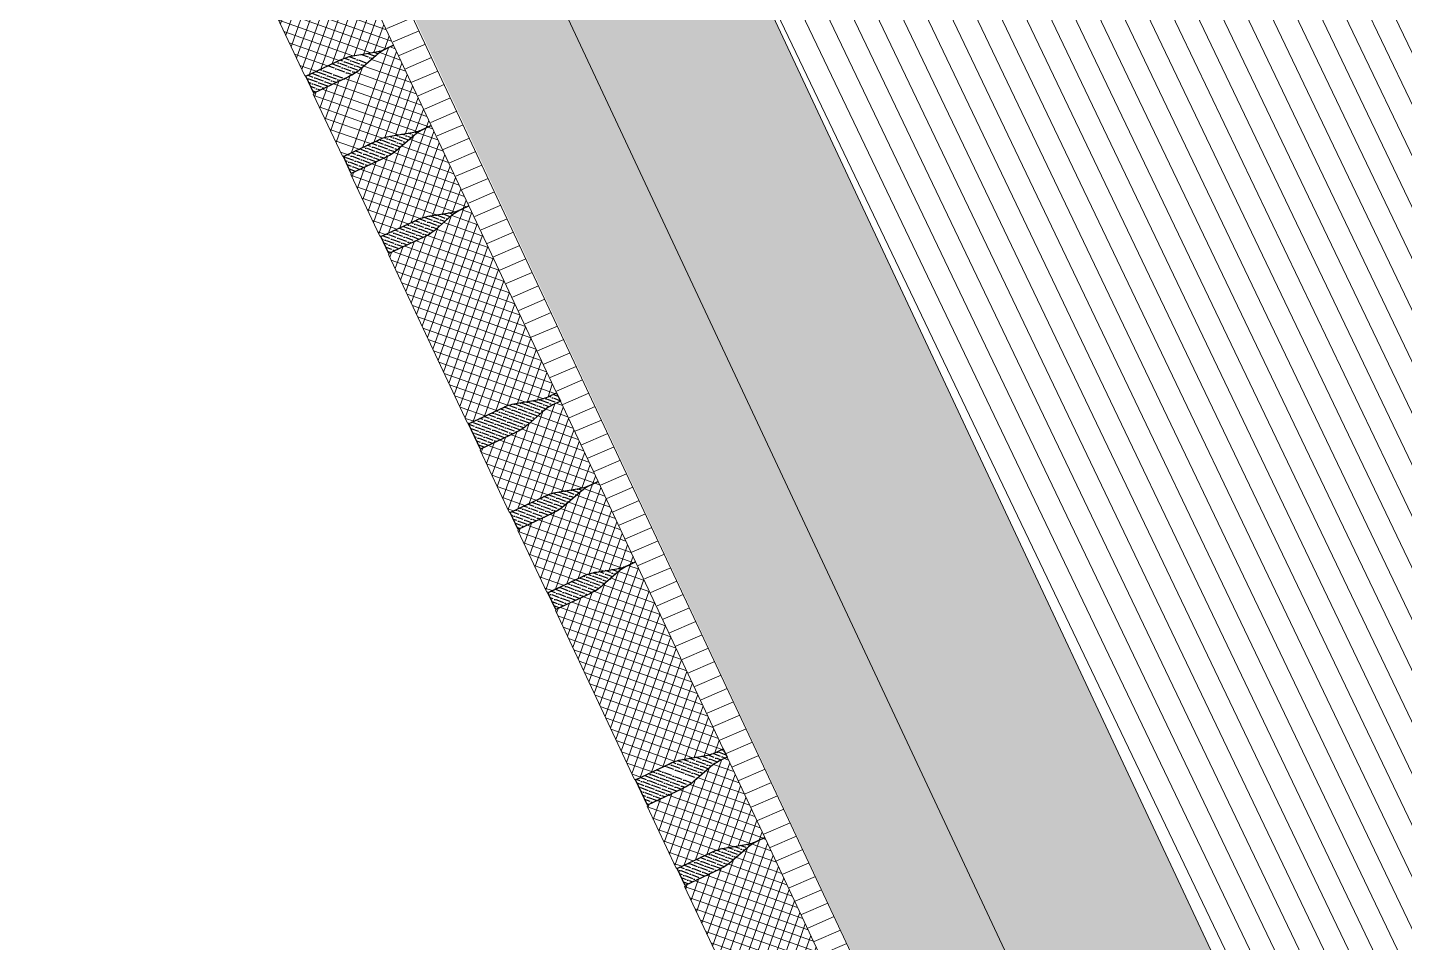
# Model space of a CAD drawing. Header units: metres. Extents: x 678805 to 1359287, y 2747329 to 5497370.
# Drawn here: x 679478.939 to 679480.414, y 2747419.595 to 2747420.575 of the extents above; entities that cross this region are included whole.
import ezdxf

# ---------------------------------------------------------------- set-up
doc = ezdxf.new("R2010")
doc.units = ezdxf.units.M
doc.layers.add('02-L-Waterfeatures 01', color=7, linetype='Continuous', true_color=0x4da6ff)
doc.layers.add('XREF_MON_WATERFEATURE$0$EIT_3 TR sorra', color=7, linetype='Continuous', true_color=0xd8ceb0)
doc.layers.add('XREF_MON_WATERFEATURE$0$-aux', color=50, linetype='Continuous', plot=False)
for name, color, linetype, lineweight, true_color in [('XREF_MON_WATERFEATURE$0$02-L-projecció', 7, 'Continuous', 5, 0x636363), ('XREF_MON_WATERFEATURE$0$3-TR sorra granitica', 7, 'Continuous', 0, 0xf2dac9), ('XREF_MON_WATERFEATURE$0$3-TR tot_u', 7, 'Continuous', 5, 0x787878)]:
    doc.layers.add(name, color=color, linetype=linetype, lineweight=lineweight, true_color=true_color)
for name, color, linetype, lineweight in [('XREF_MON_WATERFEATURE$0$02-L-seccionat', 6, 'Continuous', 5), ('XREF_MON_WATERFEATURE$0$3-TR Formigó', 252, 'Continuous', 0), ('XREF_MON_WATERFEATURE$0$3-TR terra compactada', 45, 'Continuous', 0), ('XREF_MON_WATERFEATURE$0$3-TR Tot-u', 37, 'Continuous', 0)]:
    doc.layers.add(name, color=color, linetype=linetype, lineweight=lineweight)
pattern_1 = [(43.98579928964269, (42.70210369779047, -17.56405656924471), (0.001927275125572215, 0.006603891924043957), [0.008532812500000072, -0.001706562500000014, 0, -0.001706562500000014])]
pattern_2 = [(45.00024237466997, (-37.53245830153796, 32.3443432492204), (-0.006735220582193749, 0.00673516359928945), []), (135.0002423746699, (-37.53245830153796, 32.3443432492204), (-0.00673516359928945, -0.006735220582193749), [])]

# ---------------------------------------------------------------- blocks, each defined once
blk = doc.blocks.new('XREF_MON_WATERFEATURE$0$WTF Without Channel')
at = {"layer": 'XREF_MON_WATERFEATURE$0$3-TR Formigó'}
h = blk.add_hatch(dxfattribs=at)
h.set_pattern_fill('ANSI37', color=256, scale=0.002999999999999998, angle=-18.27580023555105, style=0)
h.set_pattern_definition([(45.00024237466997, (-37.85864819437015, 32.34688892681152), (-0.006735220582193749, 0.00673516359928945), []), (135.0002423746699, (-37.85864819437015, 32.34688892681152), (-0.00673516359928945, -0.006735220582193749), [])])
edge = h.paths.add_edge_path()
edge.add_line((5.274335849194493, 1.1865474563092), (5.274399716968354, 1.194742986466736))
edge.add_arc((5.225983627799663, 1.195120307008795), 0.04841755943025283, 359.5534865104954, 375.5525056368843)
edge.add_line((5.272628385669258, 1.208102087490261), (5.266843548373025, 1.228887534234674))
edge.add_arc((5.321895795953258, 1.244209227711643), 0.05714459077320823, 179.5534966429166, 195.552515769199, ccw=False)
edge.add_line((5.264752940370407, 1.244654548354448), (5.265073423835155, 1.285778574179859))
edge.add_line((5.265073423835155, 1.285778574179859), (5.264276243143421, 1.285784787964077))
edge.add_line((5.264276243143421, 1.285784787964077), (5.264282820609104, 1.286628837697209))
edge.add_line((5.264282820609104, 1.286628837697209), (5.118461378014352, 1.28776524309069))
edge.add_line((5.118461378014352, 1.28776524309069), (5.118454801712822, 1.286921189632268))
edge.add_line((5.118454801712822, 1.286921189632268), (5.117657619856935, 1.28692740853876))
edge.add_line((5.117657619856935, 1.28692740853876), (5.117337135460865, 1.24580337945372))
edge.add_arc((5.060194282650558, 1.246248700663744), 0.05714458800516821, 343.5544769262674, 359.5534960525498, ccw=False)
edge.add_line((5.115001048057046, 1.230070863850416), (5.108892967088785, 1.209378096275032))
edge.add_arc((5.155329727484885, 1.195670911872649), 0.04841755487760323, 163.5544746877584, 179.5534938141473)
edge.add_line((5.106913642820608, 1.196048226207496), (5.106849773184102, 1.187852697446943))
edge.add_line((5.106849773184102, 1.187852697446943), (5.274335849194493, 1.1865474563092))
h = blk.add_hatch(dxfattribs=at)
h.set_pattern_fill('ANSI37', color=256, scale=0.002999999999999998, angle=-18.27580023555105, style=0)
h.set_pattern_definition([(45.00024237466997, (-37.85864822114568, 32.34688535891473), (-0.006735220582193749, 0.00673516359928945), []), (135.0002423746699, (-37.85864822114568, 32.34688535891473), (-0.00673516359928945, -0.006735220582193749), [])])
edge = h.paths.add_edge_path()
edge.add_line((5.369295995312449, 1.185800286941231), (5.369359866345938, 1.193995817564429))
edge.add_arc((5.320943770693511, 1.194373128035916), 0.04841756583531274, 359.5534984871145, 375.5525176135035)
edge.add_line((5.367588532020044, 1.207354919984938), (5.36180369425815, 1.228140365798027))
edge.add_arc((5.41685594076368, 1.243462054900218), 0.05714458856488368, 179.5534927060822, 195.5525118323647, ccw=False)
edge.add_line((5.359713087419685, 1.24390737945214), (5.360033572048586, 1.285031404346229))
edge.add_line((5.360033572048586, 1.285031404346229), (5.359236390425529, 1.285037616733463))
edge.add_line((5.359236390425529, 1.285037616733463), (5.359242969288196, 1.285881668794901))
edge.add_line((5.359242969288196, 1.285881668794901), (5.285947400706526, 1.286452869419009))
edge.add_line((5.285947400706526, 1.286452869419009), (5.285940822076689, 1.285608818754555))
edge.add_line((5.285940822076689, 1.285608818754555), (5.285143640220802, 1.285615034401418))
edge.add_line((5.285143640220802, 1.285615034401418), (5.284823156523224, 1.244491005316378))
edge.add_arc((5.227680307259307, 1.244936325335285), 0.05714458444960471, 343.55447809279025, 359.5534972190727, ccw=False)
edge.add_line((5.282487069585066, 1.228758490644396), (5.276378987685483, 1.208065721672029))
edge.add_arc((5.322815746541218, 1.194358538330866), 0.04841755309982138, 163.5544753761503, 179.5534945025393)
edge.add_line((5.274399663650136, 1.194735852070154), (5.274335796109106, 1.18654032284394))
edge.add_line((5.274335796109106, 1.18654032284394), (5.369295995312449, 1.185800286941231))
h = blk.add_hatch(dxfattribs=at)
h.set_pattern_fill('ANSI37', color=256, scale=0.002999999999999998, angle=-18.27580023555105, style=0)
h.set_pattern_definition([(45.00024237466997, (-37.95360845154833, 32.34762182738632), (-0.006735220582193749, 0.00673516359928945), []), (135.0002423746699, (-37.95360845154833, 32.34762182738632), (-0.00673516359928945, -0.006735220582193749), [])])
edge = h.paths.add_edge_path()
edge.add_line((5.600525742259514, 1.184001780115069), (5.60058961212885, 1.192197308875621))
edge.add_arc((5.552173522028838, 1.192574622790564), 0.04841756030990212, 359.553494361161, 375.55251348755)
edge.add_line((5.598818278967109, 1.205556409899146), (5.593033440972384, 1.226341855712236))
edge.add_arc((5.648085697185758, 1.24166354786819), 0.05714459873605549, 179.5534930460487, 195.552512172331, ccw=False)
edge.add_line((5.590942833668258, 1.242108872160316), (5.59126331852999, 1.283232897985727))
edge.add_line((5.59126331852999, 1.283232897985727), (5.590466137139764, 1.2832391099073))
edge.add_line((5.590466137139764, 1.2832391099073), (5.590472714139786, 1.284083159174771))
edge.add_line((5.590472714139786, 1.284083159174771), (5.390907326110344, 1.285638398956508))
edge.add_line((5.390907326110344, 1.285638398956508), (5.390900746782016, 1.284794347826392))
edge.add_line((5.390900746782016, 1.284794347826392), (5.390103567021605, 1.284800564404578))
edge.add_line((5.390103567021605, 1.284800564404578), (5.389783081461381, 1.243676535785199))
edge.add_arc((5.332640222722452, 1.244121851093564), 0.05714459388762136, 343.5544828896844, 359.5535020159669, ccw=False)
edge.add_line((5.387446995454546, 1.22794401831925), (5.381338913089301, 1.207251251675189))
edge.add_arc((5.427775675607842, 1.193544070353534), 0.04841755604104825, 163.5544788952981, 179.5534980216869)
edge.add_line((5.379359589752447, 1.193921381141991), (5.379295720581602, 1.185725851915778))
edge.add_line((5.379295720581602, 1.185725851915778), (5.600525742259514, 1.184001780115069))
h = blk.add_hatch(dxfattribs=at)
h.set_pattern_fill('ANSI37', color=256, scale=0.002999999999999998, angle=-18.27580023555105, style=0)
h.set_pattern_definition(pattern_2)
edge = h.paths.add_edge_path()
edge.add_line((5.695485915851485, 1.183258177246899), (5.695549785487991, 1.191453707404436))
edge.add_arc((5.647133686522006, 1.191831018341584), 0.04841756915239926, 359.5534979666397, 375.5525170930286)
edge.add_line((5.693778451162096, 1.204812810756267), (5.687993614331525, 1.225598255638034))
edge.add_arc((5.743045863917782, 1.240919946862665), 0.05714459210188237, 179.5534939280255, 195.5525130543081, ccw=False)
edge.add_line((5.685903007027399, 1.241365270223469), (5.686223491423469, 1.282489295117558))
edge.add_line((5.686223491423469, 1.282489295117558), (5.685426309800413, 1.282495507970453))
edge.add_line((5.685426309800413, 1.282495507970453), (5.685432887731757, 1.283339558634908))
edge.add_line((5.685432887731757, 1.283339558634908), (5.612137319615748, 1.283910760190339))
edge.add_line((5.612137319615748, 1.283910760190339), (5.612130741218742, 1.283066708594562))
edge.add_line((5.612130741218742, 1.283066708594562), (5.611333559595685, 1.283072924241424))
edge.add_line((5.611333559595685, 1.283072924241424), (5.611013075898107, 1.241948895622046))
edge.add_arc((5.553870226517775, 1.242394216469342), 0.05714458457247247, 343.5544772631445, 359.55349638942687, ccw=False)
edge.add_line((5.608676988727119, 1.226216380950064), (5.602568907293197, 1.205523612443359))
edge.add_arc((5.649005666148934, 1.191816429102196), 0.04841755309982181, 163.5544753761505, 179.5534945025393)
edge.add_line((5.60058958325785, 1.192193742841483), (5.600525714785498, 1.183998213149608))
edge.add_line((5.600525714785498, 1.183998213149608), (5.695485915851485, 1.183258177246899))
h = blk.add_hatch(dxfattribs=at)
h.set_pattern_fill('ANSI37', color=256, scale=0.002999999999999998, angle=-18.27580023555105, style=0)
h.set_pattern_definition(pattern_2)
edge = h.paths.add_edge_path()
edge.add_line((5.790446172796827, 1.182525208685548), (5.790510042666163, 1.190720738843084))
edge.add_arc((5.74209395044371, 1.191098049677299), 0.04841756240826993, 359.5534980262568, 375.5525171526459)
edge.add_line((5.788738708573099, 1.204079840332271), (5.782953871509697, 1.224865287076683))
edge.add_arc((5.838006123334811, 1.240186974392197), 0.05714459321064503, 179.553489550203, 195.5525086764853, ccw=False)
edge.add_line((5.780863265369725, 1.240632302127779), (5.781183748601642, 1.281756327021868))
edge.add_line((5.781183748601642, 1.281756327021868), (5.780386567677077, 1.281762541271747))
edge.add_line((5.780386567677077, 1.281762541271747), (5.780393145608421, 1.282606590073557))
edge.add_line((5.780393145608421, 1.282606590073557), (5.707097577492412, 1.283177791163326))
edge.add_line((5.707097577492412, 1.283177791163326), (5.707090998629745, 1.282333739567549))
edge.add_line((5.707090998629745, 1.282333739567549), (5.706293817006689, 1.282339957542718))
edge.add_line((5.706293817006689, 1.282339957542718), (5.70597333307628, 1.241215927526356))
edge.add_arc((5.648830480731636, 1.241661245422822), 0.05714458751369854, 343.5544802448532, 359.55349937113573, ccw=False)
edge.add_line((5.703637246603783, 1.225483411923052), (5.6975291647042, 1.204790643882007))
edge.add_arc((5.743965922252404, 1.191083463258844), 0.04841755107630495, 163.5544780229146, 179.5534971493036)
edge.add_line((5.695549841367345, 1.191460774745793), (5.695485972894993, 1.183265246450902))
edge.add_line((5.695485972894993, 1.183265246450902), (5.790446172796827, 1.182525208685548))
h = blk.add_hatch(dxfattribs=at)
h.set_pattern_fill('ANSI37', color=256, scale=0.002999999999999998, angle=-18.27580023555105, style=0)
h.set_pattern_definition(pattern_2)
edge = h.paths.add_edge_path()
edge.add_line((6.021675892269876, 1.180723203346134), (6.021739761906382, 1.18891873350367))
edge.add_arc((5.973323678433484, 1.18929604648729), 0.0484175536757299, 359.5534954021103, 375.5525145284991)
edge.add_line((6.01996842874464, 1.20227783266455), (6.014183591215577, 1.223063280340285))
edge.add_arc((6.069235839494302, 1.238384968846917), 0.05714459011347094, 179.553491654123, 195.5525107804054, ccw=False)
edge.add_line((6.012092984609943, 1.238830294460059), (6.012413468773183, 1.27995432028547))
edge.add_line((6.012413468773183, 1.27995432028547), (6.011616286218803, 1.279960532207043))
edge.add_line((6.011616286218803, 1.279960532207043), (6.01162286484864, 1.280804581940175))
edge.add_line((6.01162286484864, 1.280804581940175), (5.812057475887876, 1.282359822187574))
edge.add_line((5.812057475887876, 1.282359822187574), (5.812050896559548, 1.281515771057458))
edge.add_line((5.812050896559548, 1.281515771057458), (5.811253717031967, 1.281521986704321))
edge.add_line((5.811253717031967, 1.281521986704321), (5.810933231937405, 1.240397959481926))
edge.add_arc((5.753790369302841, 1.240843278466577), 0.05714459781178616, 343.55447923422247, 359.553498360505, ccw=False)
edge.add_line((5.808597144766416, 1.224665441084654), (5.802489062866833, 1.20397267304361))
edge.add_arc((5.848925817450725, 1.190265495371276), 0.04841754739787506, 163.5544803788848, 179.5534995052736)
edge.add_line((5.80050974022847, 1.190642804838718), (5.800445871057626, 1.18244727421552))
edge.add_line((5.800445871057626, 1.18244727421552), (6.021675892269876, 1.180723203346134))
h = blk.add_hatch(dxfattribs=at)
h.set_pattern_fill('ANSI37', color=256, scale=0.002999999999999998, angle=-18.27580023555105, style=0)
h.set_pattern_definition([(45.00024237466997, (-37.11130812451925, 32.34106824081391), (-0.006735220582193749, 0.00673516359928945), []), (135.0002423746699, (-37.11130812451925, 32.34106824081391), (-0.00673516359928945, -0.006735220582193749), [])])
edge = h.paths.add_edge_path()
edge.add_line((6.116636092870202, 1.179983167909087), (6.116699962972369, 1.188178697600962))
edge.add_arc((6.068283868976721, 1.188556007839618), 0.04841756417676992, 359.5534987473519, 375.5525178737408)
edge.add_line((6.114928628646474, 1.201537799555809), (6.109143791350242, 1.22232324583456))
edge.add_arc((6.16419604116933, 1.237644935402412), 0.05714459188196982, 179.5534922650938, 195.5525113913763, ccw=False)
edge.add_line((6.107053184511777, 1.238090260419995), (6.107373668442186, 1.279214284382761))
edge.add_line((6.107373668442186, 1.279214284382761), (6.10657648705196, 1.279220497701318))
edge.add_line((6.10657648705196, 1.279220497701318), (6.106583065914627, 1.280064548831434))
edge.add_line((6.106583065914627, 1.280064548831434), (6.033287496867295, 1.280635748989881))
edge.add_line((6.033287496867295, 1.280635748989881), (6.03328091870312, 1.279791697859765))
edge.add_line((6.03328091870312, 1.279791697859765), (6.032483737545725, 1.279797915369273))
edge.add_line((6.032483737545725, 1.279797915369273), (6.032163253382485, 1.238673886284233))
edge.add_arc((5.975020402461789, 1.23911920607031), 0.05714458610451914, 343.55447833917515, 359.5534974654575, ccw=False)
edge.add_line((6.029827166444328, 1.22294137114659), (6.023719084544744, 1.202248601708562))
edge.add_arc((6.070155841627287, 1.18854141777184), 0.04841755156777441, 163.5544741061691, 179.5534932325581)
edge.add_line((6.021739760276567, 1.188918732572348), (6.021675892269876, 1.180723203346134))
edge.add_line((6.021675892269876, 1.180723203346134), (6.116636092870202, 1.179983167909087))
h = blk.add_hatch(dxfattribs=at)
h.set_pattern_fill('ANSI37', color=256, scale=0.002999999999999998, angle=-18.27580023555105, style=0)
h.set_pattern_definition([(45.00024237466997, (-37.01634792415175, 32.3403282049112), (-0.006735220582193749, 0.00673516359928945), []), (135.0002423746699, (-37.01634792415175, 32.3403282049112), (-0.00673516359928945, -0.006735220582193749), [])])
edge = h.paths.add_edge_path()
edge.add_line((6.211596292772036, 1.179243132472039), (6.211660162874203, 1.187438661232592))
edge.add_arc((6.163244066147074, 1.187815976078856), 0.04841756694407436, 359.553493320212, 375.5525124466011)
edge.add_line((6.209888829712462, 1.200797764118762), (6.204103991484907, 1.221583209000529))
edge.add_arc((6.259156241071164, 1.23690490022516), 0.05714459210188237, 179.5534939280255, 195.5525130543081, ccw=False)
edge.add_line((6.202013384180781, 1.237350223585964), (6.20233386834402, 1.278474248945714))
edge.add_line((6.20233386834402, 1.278474248945714), (6.201536687186625, 1.27848046226427))
edge.add_line((6.201536687186625, 1.27848046226427), (6.2015432653508, 1.279324512928725))
edge.add_line((6.2015432653508, 1.279324512928725), (6.12824769700196, 1.279895714484156))
edge.add_line((6.12824769700196, 1.279895714484156), (6.128241118837785, 1.27905166335404))
edge.add_line((6.128241118837785, 1.27905166335404), (6.127443937214728, 1.279057879466564))
edge.add_line((6.127443937214728, 1.279057879466564), (6.12712345328432, 1.237933849915863))
edge.add_arc((6.06998060733396, 1.238379170400432), 0.05714458113977629, 343.5544776000207, 359.55349672630314, ccw=False)
edge.add_line((6.124787366346162, 1.222201336175204), (6.118679284679409, 1.201508566271515))
edge.add_arc((6.165116041878367, 1.187801383163182), 0.04841755144490697, 163.5544750853557, 179.5534942117447)
edge.add_line((6.116699960644063, 1.1881786971353), (6.116636092870202, 1.179983167909087))
edge.add_line((6.116636092870202, 1.179983167909087), (6.211596292772036, 1.179243132472039))
h = blk.add_hatch(dxfattribs=at)
h.set_pattern_fill('ANSI37', color=256, scale=0.002999999999999998, angle=-18.27580023555105, style=0)
h.set_pattern_definition([(45.00024237466997, (-36.75390167454939, 32.33827936230227), (-0.006735220582193749, 0.00673516359928945), []), (135.0002423746699, (-36.75390167454939, 32.33827936230227), (-0.00673516359928945, -0.006735220582193749), [])])
edge = h.paths.add_edge_path()
edge.add_line((6.37908236971375, 1.177937890868635), (6.379146236789119, 1.186133421026171))
edge.add_arc((6.330730146080064, 1.18651074262945), 0.0484175609788396, 359.5534852689248, 375.5525043953139)
edge.add_line((6.377374905722853, 1.199492522515357), (6.371590067495298, 1.22027796925977))
edge.add_arc((6.426642312344049, 1.23559965812913), 0.0571445869063404, 179.5534929265765, 195.552512052859, ccw=False)
edge.add_line((6.369499460656833, 1.236044982448221), (6.369819944354411, 1.277169007807971))
edge.add_line((6.369819944354411, 1.277169007807971), (6.369022762731355, 1.27717522205785))
edge.add_line((6.369022762731355, 1.27717522205785), (6.36902934089553, 1.278019272256643))
edge.add_line((6.36902934089553, 1.278019272256643), (6.223207898067947, 1.279155677650125))
edge.add_line((6.223207898067947, 1.279155677650125), (6.223201321533587, 1.278311624191702))
edge.add_line((6.223201321533587, 1.278311624191702), (6.22240413991053, 1.278317842166872))
edge.add_line((6.22240413991053, 1.278317842166872), (6.222083654815968, 1.237193814013154))
edge.add_arc((6.164940802238494, 1.2376391335664), 0.05714458775943313, 343.5544785855598, 359.55349771184234, ccw=False)
edge.add_line((6.21974756787781, 1.22146129840985), (6.21363948714238, 1.200768530368806))
edge.add_arc((6.260076243992092, 1.187061344775305), 0.0484175518135091, 163.5544721477969, 179.5534912741859)
edge.add_line((6.211660162408542, 1.187438661232592), (6.211596293004867, 1.179243131540717))
edge.add_line((6.211596293004867, 1.179243131540717), (6.37908236971375, 1.177937890868635))
at = {"layer": 'XREF_MON_WATERFEATURE$0$3-TR sorra granitica'}
h = blk.add_hatch(dxfattribs=at)
h.set_pattern_fill('LINE', color=256, scale=0.004999999999999999, angle=69.79554310522073, style=0)
h.set_pattern_definition([(88.07158571544173, (24.38160755960521, 250.1310369702987), (-0.01586600920376316, 0.0005342068383152937), [])])
h.paths.add_polyline_path([(4.109838522367816, 1.19540117494762), (4.109838522367816, 1.164258395321668), (7.138061968705323, 1.140680318232627), (7.138295544872697, 1.170679409056903)])
at = {"layer": 'XREF_MON_WATERFEATURE$0$3-TR terra compactada'}
h = blk.add_hatch(dxfattribs=at)
h.set_pattern_fill('LINE', color=256, scale=0.0075, style=0)
h.set_pattern_definition([(3.180554681463517e-15, (-0.0845599917398725, -1.595055404119194), (-8.673617379884035e-19, 0.0238125), [])])
h.paths.add_polyline_path([(-5.53626399124596e-06, 0.8741881636903939), (-5.536237375647346e-06, -0.7499505232405763), (7.645201560558569, -0.7499505230225632), (7.644030673154994, 0.7866132804195951), (4.536513713151985, 0.8108087480970578), (4.458066120157298, 1.011425611906631), (4.110179208653628, 1.01413429750308), (4.110179208653628, 0.464878128050252), (2.490238671648917, 0.464878128050252), (2.376964243046694, 0.8574036178634836)])
at = {"layer": 'XREF_MON_WATERFEATURE$0$3-TR Tot-u'}
h = blk.add_hatch(dxfattribs=at)
h.set_pattern_fill('EARTH', color=256, scale=0.005, angle=-84.07414778341365)
h.set_pattern_definition([(275.9258522165863, (0.9099414530768279, 0.0002146673300789104), (0.03485825126725671, -0.02830242601949161), [0.03175, -0.03175]), (275.9258522165863, (0.9217840800680932, 0.001443884564034548), (0.03485825126725671, -0.02830242601949161), [0.03175, -0.03175]), (275.9258522165863, (0.9336267070593585, 0.002673101797991073), (0.03485825126725671, -0.02830242601949161), [0.03175, -0.03175]), (5.925852216586344, (0.9379839884677654, -0.0008647014544456155), (0.02830242601949161, 0.03485825126725671), [0.03174999999999996, -0.03174999999999996]), (5.925852216586344, (0.9392132057017215, -0.01270732844571132), (0.02830242601949161, 0.03485825126725671), [0.03174999999999996, -0.03174999999999996]), (5.925852216586344, (0.9404424229356776, -0.02454995543697613), (0.02830242601949161, 0.03485825126725671), [0.03174999999999996, -0.03174999999999996])])
h.paths.add_polyline_path([(4.458066120157298, 1.011425611906631), (4.536513713151985, 0.8108087480970578), (7.045310067276946, 0.7912749848995055), (7.04514230682984, 0.9912823533590025)])
at = {"layer": 'XREF_MON_WATERFEATURE$0$3-TR tot_u'}
h = blk.add_hatch(dxfattribs=at)
h.set_pattern_fill('AR-CONC', color=256, scale=0.0002499999999999999, angle=90.27678088148771)
h.set_pattern_definition([(158.5528234917087, (-29.71541550905886, 32.28352282687176), (-0.01071414020342541, 0.04444703537654501), [0.004762499999999992, -0.05238749999999993]), (103.5528234917086, (-29.71541550905886, 32.28352282687176), (-0.0424785118228859, -0.02355052202106897), [0.003809999999999996, -0.04191014604249995]), (209.0042681917087, (-29.71630835124734, 32.28722673493523), (-0.05319265014227479, 0.02089651386104), [0.004047502199999998, -0.04452256114999997]), (154.7370234917087, (-29.7274554992232, 32.27948195605624), (-0.0115985479611795, 0.06759205884942932), [0.007143749999999996, -0.07858124999999995]), (205.1883811017086, (-29.72842205000553, 32.28511462013323), (-0.07752613342466964, 0.03658516449474113), [0.006071255784999991, -0.06678390203999986]), (99.73697466170869, (-29.7274554992232, 32.27948195605624), (-0.07752613342285257, 0.03658516449890413), [0.005714991767499996, -0.06286493297999994]), (129.5528234917087, (-29.72646593732271, 32.28651216837663), (0.01217751511727385, 0.0440684300330541), [0.004762499999999998, -0.05238749999999998]), (74.55282349170876, (-29.72646593732271, 32.28651216837663), (-0.04856998646426808, -3.622266292562654e-06), [0.003809999999999998, -0.04190999999999998]), (180.0042684917087, (-29.72545114449668, 32.29018453766678), (-0.03639247154542002, 0.04406480761101686), [0.004047502199999997, -0.04452248439999996]), (146.0528234917087, (-29.71541550905886, 32.28352282687176), (-0.02028587552937648, -0.005993882991153914), [0, -0.04140199999999998, 0, -0.04254499999999999, 0, -0.04206874999999998]), (116.0528234917087, (-29.71541550905886, 32.28352282687176), (-0.02905871588295597, 0.007867938773188424), [0, -0.02425699999999999, 0, -0.04044949999999999, 0, -0.01603375]), (76.05282349170872, (-29.71090993808094, 32.27009823757309), (-0.009427757665199567, 0.03259170348027654), [0, -0.01587499999999998, 0, -0.04952999999999996, 0, -0.06572249999999993]), (66.05282349170874, (-29.70888950244035, 32.26407824249092), (-0.01780916575078069, 0.03308521069577341), [0, -0.02063749999999999, 0, -0.03289299999999998, 0, -0.04667249999999997])])
h.paths.add_polyline_path([(4.458066120157298, 1.011425611906631), (7.047019316645775, 0.9912677387549902), (7.138047511116834, 1.138823313425222), (4.399230425411283, 1.161888259763812)])
at = {"layer": 'XREF_MON_WATERFEATURE$0$EIT_3 TR sorra'}
h = blk.add_hatch(dxfattribs=at)
h.set_pattern_fill('ANSI36', color=256, scale=0.001075000000000009, angle=-1.014200710357327, style=0, double=1)
h.set_pattern_definition(pattern_1)
edge = h.paths.add_edge_path()
edge.add_line((5.2743358226518, 1.186543890740723), (5.274399691822644, 1.194739420432598))
edge.add_arc((5.225983610354938, 1.195116735668446), 0.04841755168815065, 359.5534927184855, 375.5525118445975)
edge.add_line((5.272628359359395, 1.208098519127817), (5.266843522994485, 1.228883970528842))
edge.add_arc((5.321895773539257, 1.244205666956671), 0.05714459442039026, 179.5534986963566, 195.552517822575, ccw=False)
edge.add_line((5.264752914293375, 1.244650985579939), (5.265073427094784, 1.28577850572765))
edge.add_line((5.265073427094784, 1.28577850572765), (5.285143696100157, 1.285622093360872))
edge.add_line((5.285143696100157, 1.285622093360872), (5.284823183531579, 1.244494573678822))
edge.add_arc((5.227680324210673, 1.24493989312912), 0.05714459450185681, 343.55447874143897, 359.5534978677499, ccw=False)
edge.add_line((5.28248709636059, 1.228762056212873), (5.276379014926668, 1.208069289103151))
edge.add_arc((5.322815766690156, 1.194362103379675), 0.04841754697216365, 163.5544702963147, 179.5534894225274)
edge.add_line((5.274399689959999, 1.194739421363921), (5.274335821953308, 1.186543890740723))
h = blk.add_hatch(dxfattribs=at)
h.set_pattern_fill('ANSI36', color=256, scale=0.001075000000000009, angle=-1.014200710357327, style=0, double=1)
h.set_pattern_definition(pattern_1)
edge = h.paths.add_edge_path()
edge.add_line((5.379295692874756, 1.1857223585248), (5.369295997873586, 1.185800287406892))
edge.add_line((5.369295997873586, 1.185800287406892), (5.369359866345938, 1.193995817564429))
edge.add_arc((5.320943784645402, 1.194373131143497), 0.04841755190806307, 359.553494681153, 375.5525138072649)
edge.add_line((5.367588533417027, 1.207354916259647), (5.361803696120795, 1.22814036672935))
edge.add_arc((5.416855942510137, 1.24346205665996), 0.05714458867506711, 179.5534935375802, 195.5525126637986, ccw=False)
edge.add_line((5.3597130890495, 1.243907380383463), (5.360033600686755, 1.28503490285948))
edge.add_line((5.360033600686755, 1.28503490285948), (5.390103566555943, 1.2848005653359))
edge.add_line((5.390103566555943, 1.2848005653359), (5.389783053521704, 1.243673040531577))
edge.add_arc((5.332640199403966, 1.244118359023587), 0.05714458929137934, 343.5544796615772, 359.5534987878881, ccw=False)
edge.add_line((5.387446966816377, 1.227940524462611), (5.381338885615286, 1.207247757818551))
edge.add_arc((5.427775641157993, 1.193540574942971), 0.04841754979052238, 163.5544747946497, 179.5534939208625)
edge.add_line((5.379359561579939, 1.193917889147998), (5.379295692874756, 1.1857223585248))
edge.add_line((5.379295692874756, 1.1857223585248), (5.369295997873586, 1.185800287406892))
h = blk.add_hatch(dxfattribs=at)
h.set_pattern_fill('ANSI36', color=256, scale=0.001075000000000009, angle=-1.014200710357327, style=0, double=1)
h.set_pattern_definition(pattern_1)
edge = h.paths.add_edge_path()
edge.add_line((5.600525742958006, 1.18400178058073), (5.600589609567713, 1.192197310738266))
edge.add_arc((5.552173519466866, 1.192574624653099), 0.04841756031073524, 359.553494361299, 375.5525134874109)
edge.add_line((5.598818276405972, 1.205556411761791), (5.593033440972384, 1.22634186083451))
edge.add_arc((5.648085692332064, 1.241663551463613), 0.05714459365069694, 179.5534928760975, 195.5525120023159, ccw=False)
edge.add_line((5.590942833901089, 1.242108875885607), (5.591263345538344, 1.28323639696464))
edge.add_line((5.591263345538344, 1.28323639696464), (5.611333615707871, 1.283079985994847))
edge.add_line((5.611333615707871, 1.283079985994847), (5.61101310220797, 1.241952463518829))
edge.add_arc((5.553870252827739, 1.24239778436611), 0.0571445845723711, 343.55447726313025, 359.5534963894412, ccw=False)
edge.add_line((5.608677015036982, 1.226219948846848), (5.602568934534382, 1.205527181737126))
edge.add_arc((5.649005691035377, 1.191819993658378), 0.04841755218264119, 163.5544692103268, 179.5534883365396)
edge.add_line((5.600589609102052, 1.192197312600912), (5.600525742026683, 1.184001779649408))
h = blk.add_hatch(dxfattribs=at)
h.set_pattern_fill('ANSI36', color=256, scale=0.001075000000000009, angle=-1.014200710357327, style=0, double=1)
h.set_pattern_definition(pattern_1)
edge = h.paths.add_edge_path()
edge.add_line((5.695485891404267, 1.18325467966497), (5.695549758712467, 1.191450209822507))
edge.add_arc((5.647133671692348, 1.191827521614898), 0.04841755721356115, 359.5534968444409, 375.5525159705529)
edge.add_line((5.693778425085064, 1.204809309914709), (5.687993588720154, 1.22559475991875))
edge.add_arc((5.743045838655885, 1.240916448658243), 0.05714459177224094, 179.5534914336609, 195.5525105598794, ccw=False)
edge.add_line((5.68590298211452, 1.241361774504186), (5.686223494450267, 1.282489295117558))
edge.add_line((5.686223494450267, 1.282489295117558), (5.706293763455641, 1.282332885079087))
edge.add_line((5.706293763455641, 1.282332885079087), (5.70597325018857, 1.241205362603069))
edge.add_arc((5.648830400691924, 1.24165068427874), 0.05714458469523843, 343.55447643348356, 359.5534955597945, ccw=False)
edge.add_line((5.703637162784752, 1.225472847931088), (5.697529082514983, 1.204780079890043))
edge.add_arc((5.743965840439925, 1.191072889921686), 0.04841755408329022, 163.5544675427484, 179.5534866689612)
edge.add_line((5.695549756616991, 1.191450210288168), (5.695485890472945, 1.183254678267986))
h = blk.add_hatch(dxfattribs=at)
h.set_pattern_fill('ANSI36', color=256, scale=0.001075000000000009, angle=-1.014200710357327, style=0, double=1)
h.set_pattern_definition(pattern_1)
edge = h.paths.add_edge_path()
edge.add_line((5.800445842652287, 1.182443781290204), (5.790446148815271, 1.182521710637958))
edge.add_line((5.790446148815271, 1.182521710637958), (5.790510015657809, 1.190717241261155))
edge.add_arc((5.742093935846881, 1.191094556264172), 0.04841755002960781, 359.5534929787227, 375.5525121048347)
edge.add_line((5.788738683194559, 1.204076339490713), (5.782953845898327, 1.224861789960415))
edge.add_arc((5.838006089206942, 1.240183477768586), 0.05714458513806866, 179.5534923156377, 195.5525114418561, ccw=False)
edge.add_line((5.780863239292692, 1.240628802683205), (5.781183751395609, 1.281756326556207))
edge.add_line((5.781183751395609, 1.281756326556207), (5.811253716100644, 1.281521986238659))
edge.add_line((5.811253716100644, 1.281521986238659), (5.810933203764897, 1.240394462831319))
edge.add_arc((5.753790354268251, 1.24083978450699), 0.05714458469523843, 343.55447643348356, 359.5534955597945, ccw=False)
edge.add_line((5.808597116361078, 1.224661948159338), (5.802489035392817, 1.203969180583955))
edge.add_arc((5.848925789278745, 1.190261997941206), 0.04841754813560797, 163.554474503855, 179.5534936300679)
edge.add_line((5.800509711357471, 1.190639312379063), (5.800445842652287, 1.182443781290204))
edge.add_line((5.800445842652287, 1.182443781290204), (5.790446148815271, 1.182521710637958))
h = blk.add_hatch(dxfattribs=at)
h.set_pattern_fill('ANSI36', color=256, scale=0.001075000000000009, angle=-1.014200710357327, style=0, double=1)
h.set_pattern_definition(pattern_1)
edge = h.paths.add_edge_path()
edge.add_line((6.021675893434029, 1.180723204743118), (6.021739760043737, 1.188918733969332))
edge.add_arc((5.973323674680396, 1.189296045528892), 0.04841755555501833, 359.5534971046783, 375.5525162307902)
edge.add_line((6.019968426416334, 1.202277833595873), (6.014183591215577, 1.223063284996898))
edge.add_arc((6.069235839145284, 1.238384975988729), 0.05714459044356667, 179.5534941485519, 195.5525132747703, ccw=False)
edge.add_line((6.012092983911451, 1.238830299116672), (6.012413496247198, 1.279957818798722))
edge.add_line((6.012413496247198, 1.279957818798722), (6.032483765951064, 1.279801409225912))
edge.add_line((6.032483765951064, 1.279801409225912), (6.032163252683993, 1.238673886749894))
edge.add_arc((5.975020401414152, 1.239119209021124), 0.05714458647302065, 343.5544758502219, 359.55349497653265, ccw=False)
edge.add_line((6.029827165047344, 1.222941371612252), (6.023719084311914, 1.202248603105546))
edge.add_arc((6.070155837615765, 1.188541416320849), 0.04841754874994514, 163.5544696079228, 179.5534887341356)
edge.add_line((6.021739759112414, 1.188918734900654), (6.021675892269876, 1.180723203346134))
h = blk.add_hatch(dxfattribs=at)
h.set_pattern_fill('ANSI36', color=256, scale=0.001075000000000009, angle=-1.014200710357327, style=0, double=1)
h.set_pattern_definition(pattern_1)
edge = h.paths.add_edge_path()
edge.add_line((6.116636093801525, 1.179983168374748), (6.116699960178401, 1.188178698532284))
edge.add_arc((6.068283878477866, 1.188556012111352), 0.04841755190806307, 359.553494681153, 375.5525138072649)
edge.add_line((6.11492862724949, 1.201537797227503), (6.109143791583072, 1.22232324955985))
edge.add_arc((6.164196041053142, 1.237644941612901), 0.05714459221206557, 179.5534947595226, 195.5525138857411, ccw=False)
edge.add_line((6.107053184046116, 1.238090264145286), (6.107373695916202, 1.279217784292997))
edge.add_line((6.107373695916202, 1.279217784292997), (6.127443965620067, 1.279061374720187))
edge.add_line((6.127443965620067, 1.279061374720187), (6.127123452352997, 1.237933851312847))
edge.add_arc((6.069980602972766, 1.238379172160128), 0.0571445845723711, 343.55447726313025, 359.5534963894412, ccw=False)
edge.add_line((6.124787365182009, 1.222201336640865), (6.118679283980917, 1.20150856813416))
edge.add_arc((6.165116037168353, 1.187801380521074), 0.04841754887281242, 163.5544686287371, 179.55348775495)
edge.add_line((6.116699958548587, 1.188178699929268), (6.116636092870202, 1.179983167443425))
h = blk.add_hatch(dxfattribs=at)
h.set_pattern_fill('ANSI36', color=256, scale=0.001075000000000009, angle=-1.014200710357327, style=0, double=1)
h.set_pattern_definition(pattern_1)
edge = h.paths.add_edge_path()
edge.add_line((6.211596293936189, 1.179243133403362), (6.211660160778727, 1.187438663095237))
edge.add_arc((6.163244069137518, 1.187815978071288), 0.04841756185932186, 359.5534931197292, 375.5525122458412)
edge.add_line((6.209888827849817, 1.200797764584423), (6.204103991717737, 1.221583215985448))
edge.add_arc((6.259156235026353, 1.236904903793619), 0.05714458513806866, 179.5534923156377, 195.5525114418561, ccw=False)
edge.add_line((6.202013385112103, 1.237350228708238), (6.202333896749359, 1.278477749321611))
edge.add_line((6.202333896749359, 1.278477749321611), (6.222404166686054, 1.278321339283139))
edge.add_line((6.222404166686054, 1.278321339283139), (6.222083652720492, 1.237193816807122))
edge.add_arc((6.164940800143118, 1.237639136360353), 0.05714458775933266, 343.55447858554584, 359.55349771185666, ccw=False)
edge.add_line((6.219747565782335, 1.221461301203818), (6.213639485046905, 1.200768535025419))
edge.add_arc((6.260076241664315, 1.18706134777506), 0.04841755205977392, 163.5544701895124, 179.5534893157251)
edge.add_line((6.211660159847405, 1.187438665889204), (6.211596293237697, 1.1792431329377))
at = {"layer": 'XREF_MON_WATERFEATURE$0$-aux'}
for points in [[(5.274335821953308, 1.186543890740723), (5.2743358226518, 1.186543890740723), (5.274399691822644, 1.194739420432598, 0.06992251114754273), (5.272628359359395, 1.208098519127817), (5.266843522994485, 1.228883970528842, -0.06992251114800961), (5.264752914293375, 1.244650985579939), (5.265073427094784, 1.28577850572765), (5.285143696100157, 1.285622093360872), (5.284823183531579, 1.244494573678822, -0.0699225111484148), (5.28248709636059, 1.228762056212873), (5.276379014926668, 1.208069289103151, 0.06992251114798485), (5.274399689959999, 1.194739421363921), (5.274335821953308, 1.186543890740723), (5.2743358226518, 1.186543890740723)], [(5.379295692874756, 1.1857223585248), (5.369295997873586, 1.185800287406892), (5.369359866345938, 1.193995817564429, 0.06992251114754273), (5.367588533417027, 1.207354916259647), (5.361803696120795, 1.22814036672935, -0.06992251114800961), (5.3597130890495, 1.243907380383463), (5.360033600686755, 1.28503490285948), (5.390103566555943, 1.2848005653359), (5.389783053521704, 1.243673040531577, -0.0699225111484148), (5.387446966816377, 1.227940524462611), (5.381338885615286, 1.207247757818551, 0.06992251114798485), (5.379359561579939, 1.193917889147998), (5.379295692874756, 1.1857223585248), (5.369295997873586, 1.185800287406892)], [(5.600525742026683, 1.184001779649408), (5.600525742958006, 1.18400178058073), (5.600589609567713, 1.192197310738266, 0.06992251114754273), (5.598818276405972, 1.205556411761791), (5.593033440972384, 1.22634186083451, -0.06992251114800961), (5.590942833901089, 1.242108875885607), (5.591263345538344, 1.28323639696464), (5.611333615707871, 1.283079985994847), (5.61101310220797, 1.241952463518829, -0.0699225111484148), (5.608677015036982, 1.226219948846848), (5.602568934534382, 1.205527181737126, 0.06992251114798485), (5.600589609102052, 1.192197312600912), (5.600525742026683, 1.184001779649408), (5.600525742958006, 1.18400178058073)], [(5.695485890472945, 1.183254678267986), (5.695485891404267, 1.18325467966497), (5.695549758712467, 1.191450209822507, 0.06992251114754273), (5.693778425085064, 1.204809309914709), (5.687993588720154, 1.22559475991875, -0.06992251114800961), (5.68590298211452, 1.241361774504186), (5.686223494450267, 1.282489295117558), (5.706293763455641, 1.282332885079087), (5.70597325018857, 1.241205362603069, -0.0699225111484148), (5.703637162784752, 1.225472847931088), (5.697529082514983, 1.204780079890043, 0.06992251114798485), (5.695549756616991, 1.191450210288168), (5.695485890472945, 1.183254678267986), (5.695485891404267, 1.18325467966497)], [(5.800445842652287, 1.182443781290204), (5.790446148815271, 1.182521710637958), (5.790510015657809, 1.190717241261155, 0.06992251114754273), (5.788738683194559, 1.204076339490713), (5.782953845898327, 1.224861789960415, -0.06992251114800961), (5.780863239292692, 1.240628802683205), (5.781183751395609, 1.281756326556207), (5.811253716100644, 1.281521986238659), (5.810933203764897, 1.240394462831319, -0.0699225111484148), (5.808597116361078, 1.224661948159338), (5.802489035392817, 1.203969180583955, 0.06992251114798485), (5.800509711357471, 1.190639312379063), (5.800445842652287, 1.182443781290204), (5.790446148815271, 1.182521710637958)], [(6.021675892269876, 1.180723203346134), (6.021675893434029, 1.180723204743118), (6.021739760043737, 1.188918733969332, 0.06992251114754273), (6.019968426416334, 1.202277833595873), (6.014183591215577, 1.223063284996898, -0.06992251114800961), (6.012092983911451, 1.238830299116672), (6.012413496247198, 1.279957818798722), (6.032483765951064, 1.279801409225912), (6.032163252683993, 1.238673886749894, -0.0699225111484148), (6.029827165047344, 1.222941371612252), (6.023719084311914, 1.202248603105546, 0.06992251114798485), (6.021739759112414, 1.188918734900654), (6.021675892269876, 1.180723203346134), (6.021675893434029, 1.180723204743118)], [(6.116636092870202, 1.179983167443425), (6.116636093801525, 1.179983168374748), (6.116699960178401, 1.188178698532284, 0.06992251114754273), (6.11492862724949, 1.201537797227503), (6.109143791583072, 1.22232324955985, -0.06992251114800961), (6.107053184046116, 1.238090264145286), (6.107373695916202, 1.279217784292997), (6.127443965620067, 1.279061374720187), (6.127123452352997, 1.237933851312847, -0.0699225111484148), (6.124787365182009, 1.222201336640865), (6.118679283980917, 1.20150856813416, 0.06992251114798485), (6.116699958548587, 1.188178699929268), (6.116636092870202, 1.179983167443425), (6.116636093801525, 1.179983168374748)], [(6.211596293237697, 1.1792431329377), (6.211596293936189, 1.179243133403362), (6.211660160778727, 1.187438663095237, 0.06992251114754273), (6.209888827849817, 1.200797764584423), (6.204103991717737, 1.221583215985448, -0.06992251114800961), (6.202013385112103, 1.237350228708238), (6.202333896749359, 1.278477749321611), (6.222404166686054, 1.278321339283139), (6.222083652720492, 1.237193816807122, -0.0699225111484148), (6.219747565782335, 1.221461301203818), (6.213639485046905, 1.200768535025419, 0.06992251114798485), (6.211660159847405, 1.187438665889204), (6.211596293237697, 1.1792431329377), (6.211596293936189, 1.179243133403362)]]:
    blk.add_lwpolyline(points, format="xyb", dxfattribs=at)
at = {"layer": 'XREF_MON_WATERFEATURE$0$02-L-projecció'}
for points in [[(7.138061970567968, 1.140680313576014), (4.109838522367816, 1.164258392993362)], [(7.04514230682984, 0.9912823533590025), (4.110179208653628, 1.01413429750308)], [(7.644030673154994, 0.7866132804195951), (4.536513713151985, 0.8108087480970578), (4.458066120157298, 1.011425611906631)]]:
    blk.add_lwpolyline(points, dxfattribs=at)
blk.add_lwpolyline([(-5.53626399124596e-06, 0.8741881636903939), (-5.536237375647346e-06, -0.7499505232405763), (7.645201560558569, -0.7499505230225632), (7.644030673154994, 0.7866132804195951), (4.536513713151985, 0.8108087480970578), (4.458066120157298, 1.011425611906631), (4.110179208653628, 1.01413429750308), (4.110179208653628, 0.464878128050252), (2.490238671648917, 0.464878128050252), (2.376964243046694, 0.8574036178634836)], close=True, dxfattribs=at)
at = {"layer": 'XREF_MON_WATERFEATURE$0$02-L-seccionat'}
for points in [[(5.274335849194493, 1.1865474563092), (5.274399716968354, 1.194742986466736, 0.06992251114875708), (5.272628385669258, 1.208102087490261), (5.266843548373025, 1.228887534234674, -0.0699225111482901), (5.264752940370407, 1.244654548354448), (5.265073423835155, 1.285778574179859), (5.264276243143421, 1.285784787964077), (5.264282820609104, 1.286628837697209), (5.118461378014352, 1.28776524309069), (5.118454801712822, 1.286921189632268), (5.117657619856935, 1.28692740853876), (5.117337135460865, 1.24580337945372, -0.0699225111482901), (5.115001048057046, 1.230070863850416), (5.108892967088785, 1.209378096275032, 0.06992251114875708), (5.106913642820608, 1.196048226207496), (5.106849773184102, 1.187852697446943)], [(5.369295995312449, 1.185800286941231), (5.369359866345938, 1.193995817564429, 0.06992251114875708), (5.367588532020044, 1.207354919984938), (5.36180369425815, 1.228140365798027, -0.0699225111482901), (5.359713087419685, 1.24390737945214), (5.360033572048586, 1.285031404346229), (5.359236390425529, 1.285037616733463), (5.359242969288196, 1.285881668794901), (5.285947400706526, 1.286452869419009), (5.285940822076689, 1.285608818754555), (5.285143640220802, 1.285615034401418), (5.284823156523224, 1.244491005316378, -0.0699225111482901), (5.282487069585066, 1.228758490644396), (5.276378987685483, 1.208065721672029, 0.06992251114875708), (5.274399663650136, 1.194735852070154), (5.274335796109106, 1.18654032284394)], [(5.600525742259514, 1.184001780115069), (5.60058961212885, 1.192197308875621, 0.06992251114875708), (5.598818278967109, 1.205556409899146), (5.593033440972384, 1.226341855712236, -0.0699225111482901), (5.590942833668258, 1.242108872160316), (5.59126331852999, 1.283232897985727), (5.590466137139764, 1.2832391099073), (5.590472714139786, 1.284083159174771), (5.390907326110344, 1.285638398956508), (5.390900746782016, 1.284794347826392), (5.390103567021605, 1.284800564404578), (5.389783081461381, 1.243676535785199, -0.0699225111482901), (5.387446995454546, 1.22794401831925), (5.381338913089301, 1.207251251675189, 0.06992251114875708), (5.379359589752447, 1.193921381141991), (5.379295720581602, 1.185725851915778)], [(5.695485915851485, 1.183258177246899), (5.695549785487991, 1.191453707404436, 0.06992251114875708), (5.693778451162096, 1.204812810756267), (5.687993614331525, 1.225598255638034, -0.0699225111482901), (5.685903007027399, 1.241365270223469), (5.686223491423469, 1.282489295117558), (5.685426309800413, 1.282495507970453), (5.685432887731757, 1.283339558634908), (5.612137319615748, 1.283910760190339), (5.612130741218742, 1.283066708594562), (5.611333559595685, 1.283072924241424), (5.611013075898107, 1.241948895622046, -0.0699225111482901), (5.608676988727119, 1.226216380950064), (5.602568907293197, 1.205523612443359, 0.06992251114875708), (5.60058958325785, 1.192193742841483), (5.600525714785498, 1.183998213149608)], [(5.790446172796827, 1.182525208685548), (5.790510042666163, 1.190720738843084, 0.06992251114875708), (5.788738708573099, 1.204079840332271), (5.782953871509697, 1.224865287076683, -0.0699225111482901), (5.780863265369725, 1.240632302127779), (5.781183748601642, 1.281756327021868), (5.780386567677077, 1.281762541271747), (5.780393145608421, 1.282606590073557), (5.707097577492412, 1.283177791163326), (5.707090998629745, 1.282333739567549), (5.706293817006689, 1.282339957542718), (5.70597333307628, 1.241215927526356, -0.0699225111482901), (5.703637246603783, 1.225483411923052), (5.6975291647042, 1.204790643882007, 0.06992251114875708), (5.695549841367345, 1.191460774745793), (5.695485972894993, 1.183265246450902)], [(6.021675892269876, 1.180723203346134), (6.021739761906382, 1.18891873350367, 0.06992251114875708), (6.01996842874464, 1.20227783266455), (6.014183591215577, 1.223063280340285, -0.0699225111482901), (6.012092984609943, 1.238830294460059), (6.012413468773183, 1.27995432028547), (6.011616286218803, 1.279960532207043), (6.01162286484864, 1.280804581940175), (5.812057475887876, 1.282359822187574), (5.812050896559548, 1.281515771057458), (5.811253717031967, 1.281521986704321), (5.810933231937405, 1.240397959481926, -0.0699225111482901), (5.808597144766416, 1.224665441084654), (5.802489062866833, 1.20397267304361, 0.06992251114875708), (5.80050974022847, 1.190642804838718), (5.800445871057626, 1.18244727421552)], [(6.116636092870202, 1.179983167909087), (6.116699962972369, 1.188178697600962, 0.06992251114875708), (6.114928628646474, 1.201537799555809), (6.109143791350242, 1.22232324583456, -0.0699225111482901), (6.107053184511777, 1.238090260419995), (6.107373668442186, 1.279214284382761), (6.10657648705196, 1.279220497701318), (6.106583065914627, 1.280064548831434), (6.033287496867295, 1.280635748989881), (6.03328091870312, 1.279791697859765), (6.032483737545725, 1.279797915369273), (6.032163253382485, 1.238673886284233, -0.0699225111482901), (6.029827166444328, 1.22294137114659), (6.023719084544744, 1.202248601708562, 0.06992251114875708), (6.021739760276567, 1.188918732572348), (6.021675892269876, 1.180723203346134)], [(6.211596292772036, 1.179243132472039), (6.211660162874203, 1.187438661232592, 0.06992251114875708), (6.209888829712462, 1.200797764118762), (6.204103991484907, 1.221583209000529, -0.0699225111482901), (6.202013384180781, 1.237350223585964), (6.20233386834402, 1.278474248945714), (6.201536687186625, 1.27848046226427), (6.2015432653508, 1.279324512928725), (6.12824769700196, 1.279895714484156), (6.128241118837785, 1.27905166335404), (6.127443937214728, 1.279057879466564), (6.12712345328432, 1.237933849915863, -0.0699225111482901), (6.124787366346162, 1.222201336175204), (6.118679284679409, 1.201508566271515, 0.06992251114875708), (6.116699960644063, 1.1881786971353), (6.116636092870202, 1.179983167909087)], [(6.37908236971375, 1.177937890868635), (6.379146236789119, 1.186133421026171, 0.06992251114875708), (6.377374905722853, 1.199492522515357), (6.371590067495298, 1.22027796925977, -0.0699225111482901), (6.369499460656833, 1.236044982448221), (6.369819944354411, 1.277169007807971), (6.369022762731355, 1.27717522205785), (6.36902934089553, 1.278019272256643), (6.223207898067947, 1.279155677650125), (6.223201321533587, 1.278311624191702), (6.22240413991053, 1.278317842166872), (6.222083654815968, 1.237193814013154, -0.0699225111482901), (6.21974756787781, 1.22146129840985), (6.21363948714238, 1.200768530368806, 0.06992251114875708), (6.211660162408542, 1.187438661232592), (6.211596293004867, 1.179243131540717)]]:
    blk.add_lwpolyline(points, format="xyb", close=True, dxfattribs=at)
blk = doc.blocks.new('XREF_MON_WATERFEATURE')
at = {"rotation": 115.5575828866667}
blk.add_blockref('XREF_MON_WATERFEATURE$0$WTF Without Channel', (679483.0746399837, 2747415.46115167), dxfattribs=at)

msp = doc.modelspace()

# ---------------------------------------------------------------- block references
at = {"layer": '02-L-Waterfeatures 01', "color": 18, "true_color": 0x000000}
msp.add_blockref('XREF_MON_WATERFEATURE', (0, 0), dxfattribs=at)

doc.saveas('drawing.dxf')
